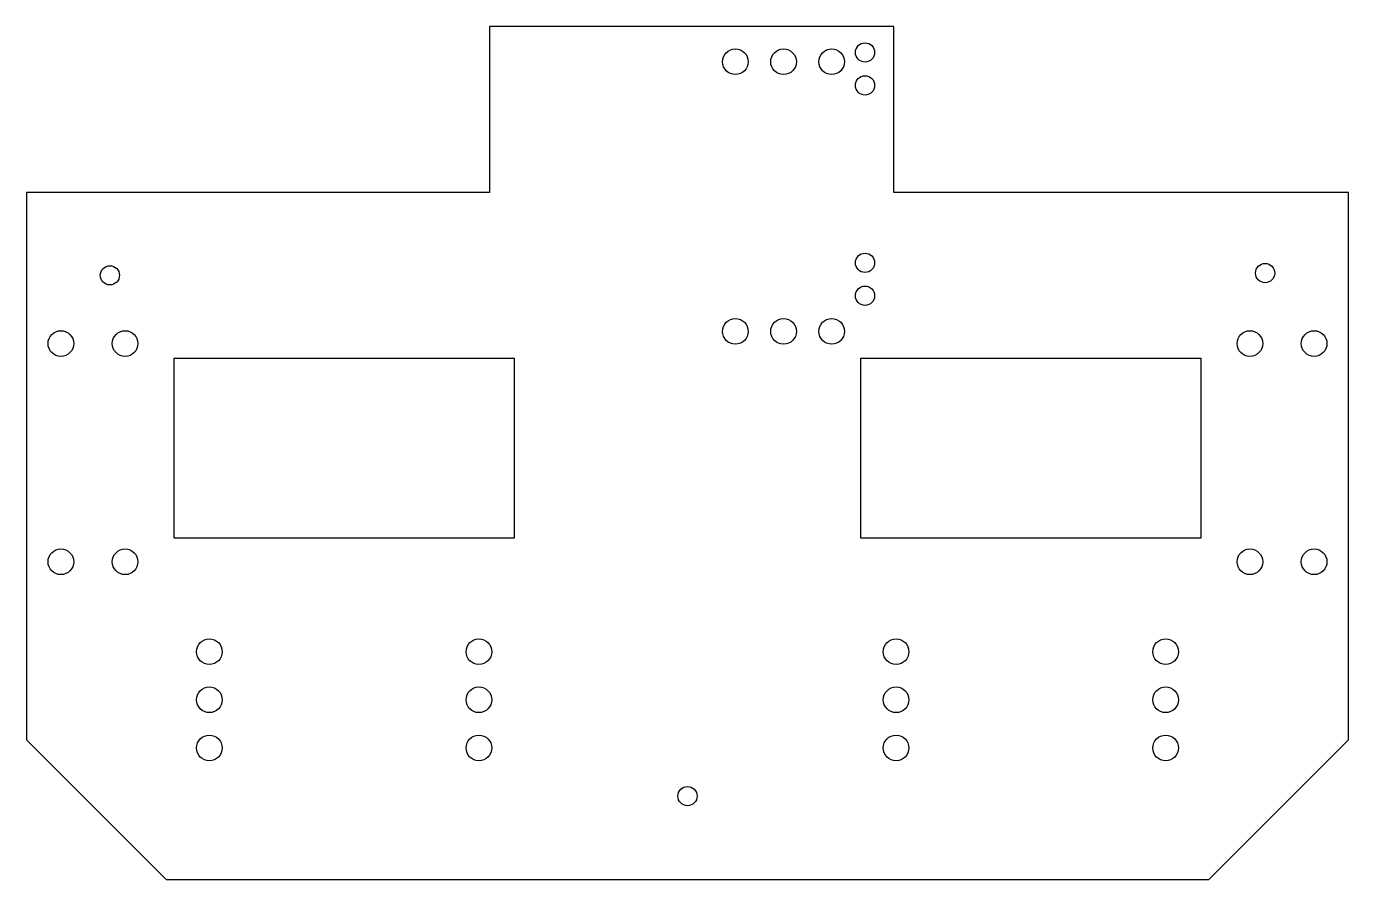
# Model space of a CAD drawing. Header units: millimetres. Extents: x -103 to 103, y -103 to 30.
import ezdxf

# ---------------------------------------------------------------- set-up
doc = ezdxf.new("R2010")
doc.units = ezdxf.units.MM

msp = doc.modelspace()

# ---------------------------------------------------------------- linework, layer by layer
for points in [[(-30.84, 4.05), (-103, 4.05), (-103, -81.24), (-81.24, -103), (81.24, -103), (103, -81.24), (103, 4.05), (32.16, 4.05), (32.16, 29.9), (-30.84, 29.9)], [(-80, -49.8), (-80, -21.8), (-27, -21.8), (-27, -49.8)], [(27, -49.8), (27, -21.8), (80, -21.8), (80, -49.8)]]:
    msp.add_lwpolyline(points, close=True)
for centre, radius in [((27.66, 25.85), 1.5), ((7.46, 24.4), 2), ((14.96, 24.4), 2), ((22.46, 24.4), 2), ((27.66, 20.72), 1.5), ((27.66, -6.92), 1.5), ((-90, -8.87), 1.5), ((90, -8.52), 1.5), ((27.66, -12.05), 1.5), ((7.46, -17.6), 2), ((14.96, -17.6), 2), ((22.46, -17.6), 2), ((-97.63, -19.5), 2), ((-87.63, -19.5), 2), ((87.63, -19.5), 2), ((97.63, -19.5), 2), ((-97.63, -53.5), 2), ((-87.63, -53.5), 2), ((87.63, -53.5), 2), ((97.63, -53.5), 2), ((-74.5, -67.5), 2), ((-32.5, -67.5), 2), ((32.5, -67.5), 2), ((74.5, -67.5), 2), ((-74.5, -75), 2), ((-32.5, -75), 2), ((32.5, -75), 2), ((74.5, -75), 2), ((-74.5, -82.5), 2), ((-32.5, -82.5), 2), ((32.5, -82.5), 2), ((74.5, -82.5), 2), ((0, -90), 1.5)]:
    msp.add_circle(centre, radius)

doc.saveas('drawing.dxf')
